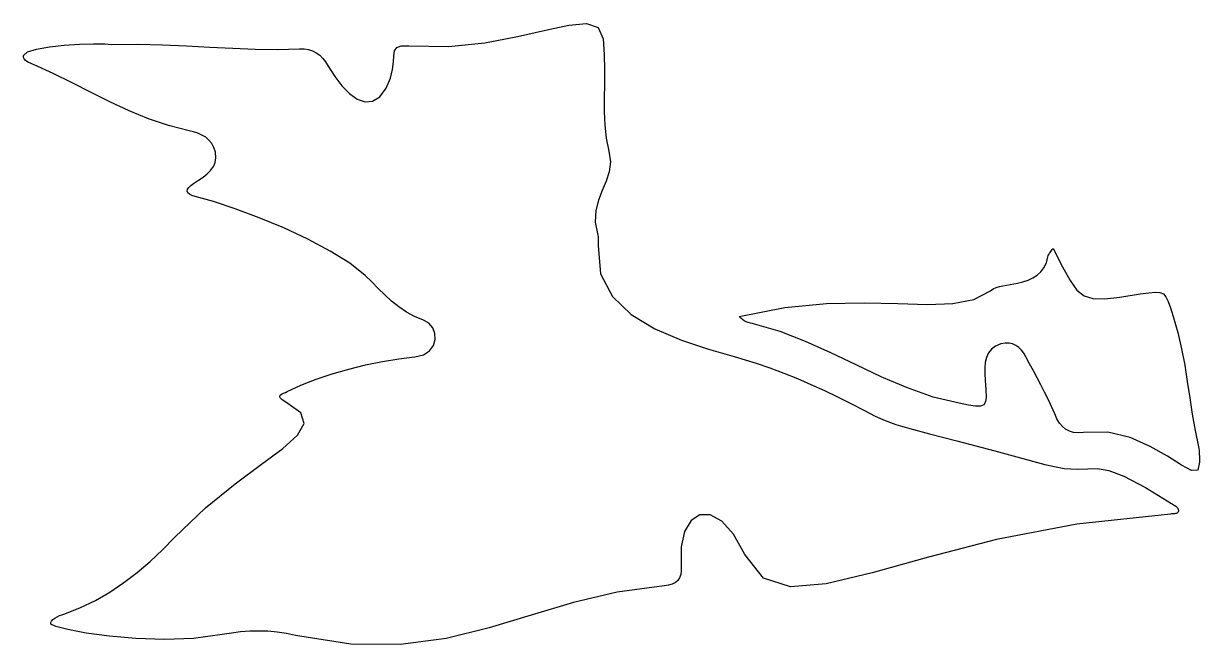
# Model space of a CAD drawing. Header units: millimetres. Extents: x -75.6 to -24.8, y -105.5 to -55.4.
# Drawn here: x -46.29 to -41.28, y -74.84 to -72.19 of the extents above; entities that cross this region are included whole.
import ezdxf

# ---------------------------------------------------------------- set-up
doc = ezdxf.new("R2010")
doc.units = ezdxf.units.MM
doc.header["$MEASUREMENT"] = 0
doc.layers.add('Layer 1', color=7, linetype='Continuous')

msp = doc.modelspace()

# ---------------------------------------------------------------- linework, layer by layer
at = {"layer": 'Layer 1'}
for points, knots in [([(-45.915, -72.2792), (-45.915, -72.2792), (-45.9436, -72.2763), (-45.9436, -72.2763), (-45.9436, -72.2763), (-45.9436, -72.2763), (-45.9915, -72.2758), (-45.9915, -72.2758), (-45.9915, -72.2758), (-45.9915, -72.2758), (-46.0515, -72.2778), (-46.0515, -72.2778), (-46.0515, -72.2778), (-46.0515, -72.2778), (-46.1167, -72.2822), (-46.1167, -72.2822), (-46.1167, -72.2822), (-46.1167, -72.2822), (-46.1802, -72.2893), (-46.1802, -72.2893), (-46.1802, -72.2893), (-46.1802, -72.2893), (-46.2349, -72.2988), (-46.2349, -72.2988), (-46.2349, -72.2988), (-46.2349, -72.2988), (-46.2739, -72.311), (-46.2739, -72.311), (-46.2739, -72.311), (-46.2739, -72.311), (-46.2902, -72.3259), (-46.2902, -72.3259), (-46.2902, -72.3259), (-46.2902, -72.3259), (-46.2901, -72.3339), (-46.2901, -72.3339), (-46.2901, -72.3339), (-46.2901, -72.3339), (-46.2874, -72.3407), (-46.2874, -72.3407), (-46.2874, -72.3407), (-46.2874, -72.3407), (-46.2826, -72.3465), (-46.2826, -72.3465), (-46.2826, -72.3465), (-46.2826, -72.3465), (-46.2762, -72.3514), (-46.2762, -72.3514), (-46.2762, -72.3514), (-46.2762, -72.3514), (-46.2687, -72.3556), (-46.2687, -72.3556), (-46.2687, -72.3556), (-46.2687, -72.3556), (-46.2607, -72.3593), (-46.2607, -72.3593), (-46.2607, -72.3593), (-46.2607, -72.3593), (-46.2526, -72.3627), (-46.2526, -72.3627), (-46.2526, -72.3627), (-46.2526, -72.3627), (-46.245, -72.3658), (-46.245, -72.3658), (-46.245, -72.3658), (-46.245, -72.3658), (-46.1634, -72.4032), (-46.1634, -72.4032), (-46.1634, -72.4032), (-46.1634, -72.4032), (-46.0828, -72.443), (-46.0828, -72.443), (-46.0828, -72.443), (-46.0828, -72.443), (-46.0026, -72.4836), (-46.0026, -72.4836), (-46.0026, -72.4836), (-46.0026, -72.4836), (-45.9221, -72.5236), (-45.9221, -72.5236), (-45.9221, -72.5236), (-45.9221, -72.5236), (-45.8407, -72.5614), (-45.8407, -72.5614), (-45.8407, -72.5614), (-45.8407, -72.5614), (-45.7577, -72.5955), (-45.7577, -72.5955), (-45.7577, -72.5955), (-45.7577, -72.5955), (-45.6724, -72.6245), (-45.6724, -72.6245), (-45.6724, -72.6245), (-45.6724, -72.6245), (-45.5843, -72.6467), (-45.5843, -72.6467), (-45.5843, -72.6467), (-45.5843, -72.6467), (-45.5654, -72.6512), (-45.5654, -72.6512), (-45.5654, -72.6512), (-45.5654, -72.6512), (-45.5471, -72.6572), (-45.5471, -72.6572), (-45.5471, -72.6572), (-45.5471, -72.6572), (-45.5299, -72.6648), (-45.5299, -72.6648), (-45.5299, -72.6648), (-45.5299, -72.6648), (-45.5141, -72.6745), (-45.5141, -72.6745), (-45.5141, -72.6745), (-45.5141, -72.6745), (-45.5001, -72.6864), (-45.5001, -72.6864), (-45.5001, -72.6864), (-45.5001, -72.6864), (-45.4883, -72.7008), (-45.4883, -72.7008), (-45.4883, -72.7008), (-45.4883, -72.7008), (-45.4791, -72.718), (-45.4791, -72.718), (-45.4791, -72.718), (-45.4791, -72.718), (-45.473, -72.7384), (-45.473, -72.7384), (-45.473, -72.7384), (-45.473, -72.7384), (-45.4708, -72.7614), (-45.4708, -72.7614), (-45.4708, -72.7614), (-45.4708, -72.7614), (-45.4738, -72.7816), (-45.4738, -72.7816), (-45.4738, -72.7816), (-45.4738, -72.7816), (-45.4815, -72.7996), (-45.4815, -72.7996), (-45.4815, -72.7996), (-45.4815, -72.7996), (-45.4931, -72.8158), (-45.4931, -72.8158), (-45.4931, -72.8158), (-45.4931, -72.8158), (-45.508, -72.8306), (-45.508, -72.8306), (-45.508, -72.8306), (-45.508, -72.8306), (-45.5255, -72.8444), (-45.5255, -72.8444), (-45.5255, -72.8444), (-45.5255, -72.8444), (-45.545, -72.8578), (-45.545, -72.8578), (-45.545, -72.8578), (-45.545, -72.8578), (-45.5658, -72.8711), (-45.5658, -72.8711), (-45.5658, -72.8711), (-45.5658, -72.8711), (-45.5779, -72.8798), (-45.5779, -72.8798), (-45.5779, -72.8798), (-45.5779, -72.8798), (-45.5864, -72.8882), (-45.5864, -72.8882), (-45.5864, -72.8882), (-45.5864, -72.8882), (-45.5913, -72.8962), (-45.5913, -72.8962), (-45.5913, -72.8962), (-45.5913, -72.8962), (-45.5925, -72.9038), (-45.5925, -72.9038), (-45.5925, -72.9038), (-45.5925, -72.9038), (-45.5899, -72.9107), (-45.5899, -72.9107), (-45.5899, -72.9107), (-45.5899, -72.9107), (-45.5835, -72.917), (-45.5835, -72.917), (-45.5835, -72.917), (-45.5835, -72.917), (-45.5732, -72.9224), (-45.5732, -72.9224), (-45.5732, -72.9224), (-45.5732, -72.9224), (-45.5589, -72.9269), (-45.5589, -72.9269), (-45.5589, -72.9269), (-45.5589, -72.9269), (-45.4806, -72.9489), (-45.4806, -72.9489), (-45.4806, -72.9489), (-45.4806, -72.9489), (-45.3881, -72.9795), (-45.3881, -72.9795), (-45.3881, -72.9795), (-45.3881, -72.9795), (-45.2867, -73.0173), (-45.2867, -73.0173), (-45.2867, -73.0173), (-45.2867, -73.0173), (-45.1819, -73.0608), (-45.1819, -73.0608), (-45.1819, -73.0608), (-45.1819, -73.0608), (-45.079, -73.1086), (-45.079, -73.1086), (-45.079, -73.1086), (-45.079, -73.1086), (-44.9833, -73.1592), (-44.9833, -73.1592), (-44.9833, -73.1592), (-44.9833, -73.1592), (-44.9003, -73.2113), (-44.9003, -73.2113), (-44.9003, -73.2113), (-44.9003, -73.2113), (-44.8351, -73.2633), (-44.8351, -73.2633), (-44.8351, -73.2633), (-44.8351, -73.2633), (-44.8069, -73.2908), (-44.8069, -73.2908), (-44.8069, -73.2908), (-44.8069, -73.2908), (-44.7789, -73.3186), (-44.7789, -73.3186), (-44.7789, -73.3186), (-44.7789, -73.3186), (-44.7508, -73.3461), (-44.7508, -73.3461), (-44.7508, -73.3461), (-44.7508, -73.3461), (-44.7219, -73.3725), (-44.7219, -73.3725), (-44.7219, -73.3725), (-44.7219, -73.3725), (-44.6916, -73.3971), (-44.6916, -73.3971), (-44.6916, -73.3971), (-44.6916, -73.3971), (-44.6593, -73.4194), (-44.6593, -73.4194), (-44.6593, -73.4194), (-44.6593, -73.4194), (-44.6245, -73.4384), (-44.6245, -73.4384), (-44.6245, -73.4384), (-44.6245, -73.4384), (-44.5866, -73.4537), (-44.5866, -73.4537), (-44.5866, -73.4537), (-44.5866, -73.4537), (-44.5631, -73.4668), (-44.5631, -73.4668), (-44.5631, -73.4668), (-44.5631, -73.4668), (-44.5464, -73.4867), (-44.5464, -73.4867), (-44.5464, -73.4867), (-44.5464, -73.4867), (-44.5373, -73.5109), (-44.5373, -73.5109), (-44.5373, -73.5109), (-44.5373, -73.5109), (-44.5361, -73.537), (-44.5361, -73.537), (-44.5361, -73.537), (-44.5361, -73.537), (-44.5435, -73.5625), (-44.5435, -73.5625), (-44.5435, -73.5625), (-44.5435, -73.5625), (-44.5601, -73.5848), (-44.5601, -73.5848), (-44.5601, -73.5848), (-44.5601, -73.5848), (-44.5864, -73.6017), (-44.5864, -73.6017), (-44.5864, -73.6017), (-44.5864, -73.6017), (-44.623, -73.6106), (-44.623, -73.6106), (-44.623, -73.6106), (-44.623, -73.6106), (-44.6906, -73.6186), (-44.6906, -73.6186), (-44.6906, -73.6186), (-44.6906, -73.6186), (-44.761, -73.6301), (-44.761, -73.6301), (-44.761, -73.6301), (-44.761, -73.6301), (-44.8328, -73.6446), (-44.8328, -73.6446), (-44.8328, -73.6446), (-44.8328, -73.6446), (-44.9048, -73.6622), (-44.9048, -73.6622), (-44.9048, -73.6622), (-44.9048, -73.6622), (-44.9756, -73.6825), (-44.9756, -73.6825), (-44.9756, -73.6825), (-44.9756, -73.6825), (-45.0438, -73.7054), (-45.0438, -73.7054), (-45.0438, -73.7054), (-45.0438, -73.7054), (-45.1081, -73.7308), (-45.1081, -73.7308), (-45.1081, -73.7308), (-45.1081, -73.7308), (-45.1673, -73.7584), (-45.1673, -73.7584), (-45.1673, -73.7584), (-45.1673, -73.7584), (-45.1747, -73.7617), (-45.1747, -73.7617), (-45.1747, -73.7617), (-45.1747, -73.7617), (-45.1829, -73.7652), (-45.1829, -73.7652), (-45.1829, -73.7652), (-45.1829, -73.7652), (-45.1905, -73.7691), (-45.1905, -73.7691), (-45.1905, -73.7691), (-45.1905, -73.7691), (-45.1962, -73.7735), (-45.1962, -73.7735), (-45.1962, -73.7735), (-45.1962, -73.7735), (-45.1987, -73.7789), (-45.1987, -73.7789), (-45.1987, -73.7789), (-45.1987, -73.7789), (-45.1965, -73.7854), (-45.1965, -73.7854), (-45.1965, -73.7854), (-45.1965, -73.7854), (-45.1884, -73.7933), (-45.1884, -73.7933), (-45.1884, -73.7933), (-45.1884, -73.7933), (-45.1729, -73.8028), (-45.1729, -73.8028), (-45.1729, -73.8028), (-45.1729, -73.8028), (-45.1091, -73.8493), (-45.1091, -73.8493), (-45.1091, -73.8493), (-45.1091, -73.8493), (-45.0948, -73.895), (-45.0948, -73.895), (-45.0948, -73.895), (-45.0948, -73.895), (-45.1227, -73.944), (-45.1227, -73.944), (-45.1227, -73.944), (-45.1227, -73.944), (-45.1859, -74.0003), (-45.1859, -74.0003), (-45.1859, -74.0003), (-45.1859, -74.0003), (-45.277, -74.068), (-45.277, -74.068), (-45.277, -74.068), (-45.277, -74.068), (-45.3891, -74.1512), (-45.3891, -74.1512), (-45.3891, -74.1512), (-45.3891, -74.1512), (-45.5148, -74.254), (-45.5148, -74.254), (-45.5148, -74.254), (-45.5148, -74.254), (-45.6471, -74.3804), (-45.6471, -74.3804), (-45.6471, -74.3804), (-45.6471, -74.3804), (-45.6982, -74.4322), (-45.6982, -74.4322), (-45.6982, -74.4322), (-45.6982, -74.4322), (-45.7509, -74.4818), (-45.7509, -74.4818), (-45.7509, -74.4818), (-45.7509, -74.4818), (-45.8056, -74.5287), (-45.8056, -74.5287), (-45.8056, -74.5287), (-45.8056, -74.5287), (-45.8625, -74.5724), (-45.8625, -74.5724), (-45.8625, -74.5724), (-45.8625, -74.5724), (-45.9219, -74.6125), (-45.9219, -74.6125), (-45.9219, -74.6125), (-45.9219, -74.6125), (-45.9842, -74.6485), (-45.9842, -74.6485), (-45.9842, -74.6485), (-45.9842, -74.6485), (-46.0496, -74.6799), (-46.0496, -74.6799), (-46.0496, -74.6799), (-46.0496, -74.6799), (-46.1185, -74.7064), (-46.1185, -74.7064), (-46.1185, -74.7064), (-46.1185, -74.7064), (-46.1266, -74.7093), (-46.1266, -74.7093), (-46.1266, -74.7093), (-46.1266, -74.7093), (-46.1363, -74.7132), (-46.1363, -74.7132), (-46.1363, -74.7132), (-46.1363, -74.7132), (-46.1464, -74.718), (-46.1464, -74.718), (-46.1464, -74.718), (-46.1464, -74.718), (-46.1563, -74.7235), (-46.1563, -74.7235), (-46.1563, -74.7235), (-46.1563, -74.7235), (-46.1648, -74.7295), (-46.1648, -74.7295), (-46.1648, -74.7295), (-46.1648, -74.7295), (-46.1712, -74.7361), (-46.1712, -74.7361), (-46.1712, -74.7361), (-46.1712, -74.7361), (-46.1745, -74.7429), (-46.1745, -74.7429), (-46.1745, -74.7429), (-46.1745, -74.7429), (-46.1737, -74.7499), (-46.1737, -74.7499), (-46.1737, -74.7499), (-46.1737, -74.7499), (-46.1532, -74.7593), (-46.1532, -74.7593), (-46.1532, -74.7593), (-46.1532, -74.7593), (-46.101, -74.7726), (-46.101, -74.7726), (-46.101, -74.7726), (-46.101, -74.7726), (-46.0229, -74.7874), (-46.0229, -74.7874), (-46.0229, -74.7874), (-46.0229, -74.7874), (-45.9246, -74.8011), (-45.9246, -74.8011), (-45.9246, -74.8011), (-45.9246, -74.8011), (-45.8118, -74.8111), (-45.8118, -74.8111), (-45.8118, -74.8111), (-45.8118, -74.8111), (-45.6903, -74.8151), (-45.6903, -74.8151), (-45.6903, -74.8151), (-45.6903, -74.8151), (-45.5657, -74.8103), (-45.5657, -74.8103), (-45.5657, -74.8103), (-45.5657, -74.8103), (-45.4437, -74.7943), (-45.4437, -74.7943), (-45.4437, -74.7943), (-45.4437, -74.7943), (-45.4044, -74.7877), (-45.4044, -74.7877), (-45.4044, -74.7877), (-45.4044, -74.7877), (-45.3653, -74.7829), (-45.3653, -74.7829), (-45.3653, -74.7829), (-45.3653, -74.7829), (-45.3264, -74.7799), (-45.3264, -74.7799), (-45.3264, -74.7799), (-45.3264, -74.7799), (-45.2875, -74.779), (-45.2875, -74.779), (-45.2875, -74.779), (-45.2875, -74.779), (-45.2487, -74.7801), (-45.2487, -74.7801), (-45.2487, -74.7801), (-45.2487, -74.7801), (-45.2097, -74.7835), (-45.2097, -74.7835), (-45.2097, -74.7835), (-45.2097, -74.7835), (-45.1704, -74.7892), (-45.1704, -74.7892), (-45.1704, -74.7892), (-45.1704, -74.7892), (-45.1309, -74.7974), (-45.1309, -74.7974), (-45.1309, -74.7974), (-45.1309, -74.7974), (-44.8964, -74.8351), (-44.8964, -74.8351), (-44.8964, -74.8351), (-44.8964, -74.8351), (-44.6848, -74.8362), (-44.6848, -74.8362), (-44.6848, -74.8362), (-44.6848, -74.8362), (-44.4901, -74.81), (-44.4901, -74.81), (-44.4901, -74.81), (-44.4901, -74.81), (-44.3063, -74.7654), (-44.3063, -74.7654), (-44.3063, -74.7654), (-44.3063, -74.7654), (-44.1275, -74.7116), (-44.1275, -74.7116), (-44.1275, -74.7116), (-44.1275, -74.7116), (-43.9476, -74.6576), (-43.9476, -74.6576), (-43.9476, -74.6576), (-43.9476, -74.6576), (-43.7608, -74.6127), (-43.7608, -74.6127), (-43.7608, -74.6127), (-43.7608, -74.6127), (-43.5609, -74.5859), (-43.5609, -74.5859), (-43.5609, -74.5859), (-43.5609, -74.5859), (-43.5423, -74.5836), (-43.5423, -74.5836), (-43.5423, -74.5836), (-43.5423, -74.5836), (-43.5264, -74.5792), (-43.5264, -74.5792), (-43.5264, -74.5792), (-43.5264, -74.5792), (-43.5132, -74.5727), (-43.5132, -74.5727), (-43.5132, -74.5727), (-43.5132, -74.5727), (-43.5027, -74.5639), (-43.5027, -74.5639), (-43.5027, -74.5639), (-43.5027, -74.5639), (-43.4951, -74.5526), (-43.4951, -74.5526), (-43.4951, -74.5526), (-43.4951, -74.5526), (-43.4901, -74.5386), (-43.4901, -74.5386), (-43.4901, -74.5386), (-43.4901, -74.5386), (-43.488, -74.5217), (-43.488, -74.5217), (-43.488, -74.5217), (-43.488, -74.5217), (-43.4888, -74.5019), (-43.4888, -74.5019), (-43.4888, -74.5019), (-43.4888, -74.5019), (-43.4891, -74.4194), (-43.4891, -74.4194), (-43.4891, -74.4194), (-43.4891, -74.4194), (-43.4741, -74.3541), (-43.4741, -74.3541), (-43.4741, -74.3541), (-43.4741, -74.3541), (-43.4464, -74.3082), (-43.4464, -74.3082), (-43.4464, -74.3082), (-43.4464, -74.3082), (-43.4089, -74.284), (-43.4089, -74.284), (-43.4089, -74.284), (-43.4089, -74.284), (-43.3644, -74.284), (-43.3644, -74.284), (-43.3644, -74.284), (-43.3644, -74.284), (-43.3158, -74.3104), (-43.3158, -74.3104), (-43.3158, -74.3104), (-43.3158, -74.3104), (-43.2657, -74.3657), (-43.2657, -74.3657), (-43.2657, -74.3657), (-43.2657, -74.3657), (-43.217, -74.4521), (-43.217, -74.4521), (-43.217, -74.4521), (-43.217, -74.4521), (-43.1377, -74.5531), (-43.1377, -74.5531), (-43.1377, -74.5531), (-43.1377, -74.5531), (-43.0233, -74.5903), (-43.0233, -74.5903), (-43.0233, -74.5903), (-43.0233, -74.5903), (-42.8704, -74.5782), (-42.8704, -74.5782), (-42.8704, -74.5782), (-42.8704, -74.5782), (-42.6755, -74.5311), (-42.6755, -74.5311), (-42.6755, -74.5311), (-42.6755, -74.5311), (-42.4349, -74.4634), (-42.4349, -74.4634), (-42.4349, -74.4634), (-42.4349, -74.4634), (-42.1452, -74.3894), (-42.1452, -74.3894), (-42.1452, -74.3894), (-42.1452, -74.3894), (-41.8027, -74.3236), (-41.8027, -74.3236), (-41.8027, -74.3236), (-41.8027, -74.3236), (-41.404, -74.2802), (-41.404, -74.2802), (-41.404, -74.2802), (-41.404, -74.2802), (-41.3999, -74.28), (-41.3999, -74.28), (-41.3999, -74.28), (-41.3999, -74.28), (-41.3955, -74.2799), (-41.3955, -74.2799), (-41.3955, -74.2799), (-41.3955, -74.2799), (-41.3911, -74.2796), (-41.3911, -74.2796), (-41.3911, -74.2796), (-41.3911, -74.2796), (-41.3868, -74.2792), (-41.3868, -74.2792), (-41.3868, -74.2792), (-41.3868, -74.2792), (-41.3827, -74.2786), (-41.3827, -74.2786), (-41.3827, -74.2786), (-41.3827, -74.2786), (-41.379, -74.2775), (-41.379, -74.2775), (-41.379, -74.2775), (-41.379, -74.2775), (-41.3758, -74.2761), (-41.3758, -74.2761), (-41.3758, -74.2761), (-41.3758, -74.2761), (-41.3733, -74.274), (-41.3733, -74.274), (-41.3733, -74.274), (-41.3733, -74.274), (-41.3711, -74.2708), (-41.3711, -74.2708), (-41.3711, -74.2708), (-41.3711, -74.2708), (-41.3701, -74.2671), (-41.3701, -74.2671), (-41.3701, -74.2671), (-41.3701, -74.2671), (-41.3701, -74.2633), (-41.3701, -74.2633), (-41.3701, -74.2633), (-41.3701, -74.2633), (-41.3711, -74.2594), (-41.3711, -74.2594), (-41.3711, -74.2594), (-41.3711, -74.2594), (-41.3728, -74.2556), (-41.3728, -74.2556), (-41.3728, -74.2556), (-41.3728, -74.2556), (-41.3753, -74.252), (-41.3753, -74.252), (-41.3753, -74.252), (-41.3753, -74.252), (-41.3782, -74.2489), (-41.3782, -74.2489), (-41.3782, -74.2489), (-41.3782, -74.2489), (-41.3815, -74.2463), (-41.3815, -74.2463), (-41.3815, -74.2463), (-41.3815, -74.2463), (-41.5108, -74.1669), (-41.5108, -74.1669), (-41.5108, -74.1669), (-41.5108, -74.1669), (-41.6026, -74.1188), (-41.6026, -74.1188), (-41.6026, -74.1188), (-41.6026, -74.1188), (-41.6672, -74.0944), (-41.6672, -74.0944), (-41.6672, -74.0944), (-41.6672, -74.0944), (-41.7148, -74.0863), (-41.7148, -74.0863), (-41.7148, -74.0863), (-41.7148, -74.0863), (-41.7555, -74.0871), (-41.7555, -74.0871), (-41.7555, -74.0871), (-41.7555, -74.0871), (-41.7997, -74.0894), (-41.7997, -74.0894), (-41.7997, -74.0894), (-41.7997, -74.0894), (-41.8573, -74.0857), (-41.8573, -74.0857), (-41.8573, -74.0857), (-41.8573, -74.0857), (-41.9387, -74.0685), (-41.9387, -74.0685), (-41.9387, -74.0685), (-41.9387, -74.0685), (-42.1529, -74.011), (-42.1529, -74.011), (-42.1529, -74.011), (-42.1529, -74.011), (-42.3135, -73.9688), (-42.3135, -73.9688), (-42.3135, -73.9688), (-42.3135, -73.9688), (-42.4305, -73.9384), (-42.4305, -73.9384), (-42.4305, -73.9384), (-42.4305, -73.9384), (-42.5138, -73.9162), (-42.5138, -73.9162), (-42.5138, -73.9162), (-42.5138, -73.9162), (-42.5735, -73.8986), (-42.5735, -73.8986), (-42.5735, -73.8986), (-42.5735, -73.8986), (-42.6194, -73.8821), (-42.6194, -73.8821), (-42.6194, -73.8821), (-42.6194, -73.8821), (-42.6616, -73.8629), (-42.6616, -73.8629), (-42.6616, -73.8629), (-42.6616, -73.8629), (-42.7101, -73.8377), (-42.7101, -73.8377), (-42.7101, -73.8377), (-42.7101, -73.8377), (-42.7657, -73.8085), (-42.7657, -73.8085), (-42.7657, -73.8085), (-42.7657, -73.8085), (-42.8218, -73.7803), (-42.8218, -73.7803), (-42.8218, -73.7803), (-42.8218, -73.7803), (-42.8784, -73.7534), (-42.8784, -73.7534), (-42.8784, -73.7534), (-42.8784, -73.7534), (-42.9355, -73.7276), (-42.9355, -73.7276), (-42.9355, -73.7276), (-42.9355, -73.7276), (-42.9932, -73.703), (-42.9932, -73.703), (-42.9932, -73.703), (-42.9932, -73.703), (-43.0514, -73.6797), (-43.0514, -73.6797), (-43.0514, -73.6797), (-43.0514, -73.6797), (-43.1101, -73.6576), (-43.1101, -73.6576), (-43.1101, -73.6576), (-43.1101, -73.6576), (-43.1693, -73.6369), (-43.1693, -73.6369), (-43.1693, -73.6369), (-43.1693, -73.6369), (-43.263, -73.6084), (-43.263, -73.6084), (-43.263, -73.6084), (-43.263, -73.6084), (-43.3721, -73.5769), (-43.3721, -73.5769), (-43.3721, -73.5769), (-43.3721, -73.5769), (-43.4877, -73.5389), (-43.4877, -73.5389), (-43.4877, -73.5389), (-43.4877, -73.5389), (-43.6005, -73.4911), (-43.6005, -73.4911), (-43.6005, -73.4911), (-43.6005, -73.4911), (-43.7016, -73.4303), (-43.7016, -73.4303), (-43.7016, -73.4303), (-43.7016, -73.4303), (-43.7817, -73.3529), (-43.7817, -73.3529), (-43.7817, -73.3529), (-43.7817, -73.3529), (-43.8318, -73.2558), (-43.8318, -73.2558), (-43.8318, -73.2558), (-43.8318, -73.2558), (-43.8428, -73.1356), (-43.8428, -73.1356), (-43.8428, -73.1356), (-43.8428, -73.1356), (-43.8424, -73.1302), (-43.8424, -73.1302), (-43.8424, -73.1302), (-43.8424, -73.1302), (-43.8419, -73.1247), (-43.8419, -73.1247), (-43.8419, -73.1247), (-43.8419, -73.1247), (-43.8416, -73.1191), (-43.8416, -73.1191), (-43.8416, -73.1191), (-43.8416, -73.1191), (-43.8414, -73.1136), (-43.8414, -73.1136), (-43.8414, -73.1136), (-43.8414, -73.1136), (-43.8415, -73.1081), (-43.8415, -73.1081), (-43.8415, -73.1081), (-43.8415, -73.1081), (-43.8419, -73.1027), (-43.8419, -73.1027), (-43.8419, -73.1027), (-43.8419, -73.1027), (-43.8427, -73.0974), (-43.8427, -73.0974), (-43.8427, -73.0974), (-43.8427, -73.0974), (-43.844, -73.0923), (-43.844, -73.0923), (-43.844, -73.0923), (-43.844, -73.0923), (-43.8547, -73.0363), (-43.8547, -73.0363), (-43.8547, -73.0363), (-43.8547, -73.0363), (-43.8524, -72.987), (-43.8524, -72.987), (-43.8524, -72.987), (-43.8524, -72.987), (-43.8412, -72.9425), (-43.8412, -72.9425), (-43.8412, -72.9425), (-43.8412, -72.9425), (-43.8253, -72.9012), (-43.8253, -72.9012), (-43.8253, -72.9012), (-43.8253, -72.9012), (-43.8087, -72.8613), (-43.8087, -72.8613), (-43.8087, -72.8613), (-43.8087, -72.8613), (-43.7955, -72.8211), (-43.7955, -72.8211), (-43.7955, -72.8211), (-43.7955, -72.8211), (-43.7899, -72.7789), (-43.7899, -72.7789), (-43.7899, -72.7789), (-43.7899, -72.7789), (-43.796, -72.733), (-43.796, -72.733), (-43.796, -72.733), (-43.796, -72.733), (-43.8075, -72.6788), (-43.8075, -72.6788), (-43.8075, -72.6788), (-43.8075, -72.6788), (-43.8138, -72.6234), (-43.8138, -72.6234), (-43.8138, -72.6234), (-43.8138, -72.6234), (-43.8161, -72.5665), (-43.8161, -72.5665), (-43.8161, -72.5665), (-43.8161, -72.5665), (-43.8161, -72.5081), (-43.8161, -72.5081), (-43.8161, -72.5081), (-43.8161, -72.5081), (-43.8151, -72.448), (-43.8151, -72.448), (-43.8151, -72.448), (-43.8151, -72.448), (-43.8146, -72.3858), (-43.8146, -72.3858), (-43.8146, -72.3858), (-43.8146, -72.3858), (-43.8161, -72.3214), (-43.8161, -72.3214), (-43.8161, -72.3214), (-43.8161, -72.3214), (-43.821, -72.2546), (-43.821, -72.2546), (-43.821, -72.2546), (-43.821, -72.2546), (-43.8427, -72.2063), (-43.8427, -72.2063), (-43.8427, -72.2063), (-43.8427, -72.2063), (-43.8924, -72.1896), (-43.8924, -72.1896), (-43.8924, -72.1896), (-43.8924, -72.1896), (-43.9677, -72.196), (-43.9677, -72.196), (-43.9677, -72.196), (-43.9677, -72.196), (-44.0665, -72.2173), (-44.0665, -72.2173), (-44.0665, -72.2173), (-44.0665, -72.2173), (-44.1863, -72.2452), (-44.1863, -72.2452), (-44.1863, -72.2452), (-44.1863, -72.2452), (-44.3248, -72.2713), (-44.3248, -72.2713), (-44.3248, -72.2713), (-44.3248, -72.2713), (-44.4798, -72.2872), (-44.4798, -72.2872), (-44.4798, -72.2872), (-44.4798, -72.2872), (-44.649, -72.2847), (-44.649, -72.2847), (-44.649, -72.2847), (-44.649, -72.2847), (-44.6814, -72.285), (-44.6814, -72.285), (-44.6814, -72.285), (-44.6814, -72.285), (-44.7003, -72.2924), (-44.7003, -72.2924), (-44.7003, -72.2924), (-44.7003, -72.2924), (-44.7095, -72.3065), (-44.7095, -72.3065), (-44.7095, -72.3065), (-44.7095, -72.3065), (-44.7129, -72.327), (-44.7129, -72.327), (-44.7129, -72.327), (-44.7129, -72.327), (-44.7143, -72.3535), (-44.7143, -72.3535), (-44.7143, -72.3535), (-44.7143, -72.3535), (-44.7176, -72.3856), (-44.7176, -72.3856), (-44.7176, -72.3856), (-44.7176, -72.3856), (-44.7265, -72.4231), (-44.7265, -72.4231), (-44.7265, -72.4231), (-44.7265, -72.4231), (-44.7449, -72.4654), (-44.7449, -72.4654), (-44.7449, -72.4654), (-44.7449, -72.4654), (-44.7725, -72.5025), (-44.7725, -72.5025), (-44.7725, -72.5025), (-44.7725, -72.5025), (-44.8029, -72.5209), (-44.8029, -72.5209), (-44.8029, -72.5209), (-44.8029, -72.5209), (-44.8353, -72.5231), (-44.8353, -72.5231), (-44.8353, -72.5231), (-44.8353, -72.5231), (-44.8685, -72.5114), (-44.8685, -72.5114), (-44.8685, -72.5114), (-44.8685, -72.5114), (-44.9018, -72.488), (-44.9018, -72.488), (-44.9018, -72.488), (-44.9018, -72.488), (-44.9341, -72.4554), (-44.9341, -72.4554), (-44.9341, -72.4554), (-44.9341, -72.4554), (-44.9645, -72.4158), (-44.9645, -72.4158), (-44.9645, -72.4158), (-44.9645, -72.4158), (-44.992, -72.3715), (-44.992, -72.3715), (-44.992, -72.3715), (-44.992, -72.3715), (-45.0032, -72.3536), (-45.0032, -72.3536), (-45.0032, -72.3536), (-45.0032, -72.3536), (-45.0153, -72.3381), (-45.0153, -72.3381), (-45.0153, -72.3381), (-45.0153, -72.3381), (-45.0284, -72.325), (-45.0284, -72.325), (-45.0284, -72.325), (-45.0284, -72.325), (-45.0428, -72.3144), (-45.0428, -72.3144), (-45.0428, -72.3144), (-45.0428, -72.3144), (-45.0585, -72.3062), (-45.0585, -72.3062), (-45.0585, -72.3062), (-45.0585, -72.3062), (-45.0755, -72.3007), (-45.0755, -72.3007), (-45.0755, -72.3007), (-45.0755, -72.3007), (-45.0941, -72.2978), (-45.0941, -72.2978), (-45.0941, -72.2978), (-45.0941, -72.2978), (-45.1143, -72.2975), (-45.1143, -72.2975), (-45.1143, -72.2975), (-45.1143, -72.2975), (-45.2085, -72.3001), (-45.2085, -72.3001), (-45.2085, -72.3001), (-45.2085, -72.3001), (-45.3032, -72.299), (-45.3032, -72.299), (-45.3032, -72.299), (-45.3032, -72.299), (-45.399, -72.2953), (-45.399, -72.2953), (-45.399, -72.2953), (-45.399, -72.2953), (-45.4965, -72.2902), (-45.4965, -72.2902), (-45.4965, -72.2902), (-45.4965, -72.2902), (-45.5962, -72.2848), (-45.5962, -72.2848), (-45.5962, -72.2848), (-45.5962, -72.2848), (-45.6988, -72.2804), (-45.6988, -72.2804), (-45.6988, -72.2804), (-45.6988, -72.2804), (-45.8049, -72.2781), (-45.8049, -72.2781), (-45.8049, -72.2781), (-45.8049, -72.2781), (-45.915, -72.2792), (-45.915, -72.2792), (-45.915, -72.2792), (-45.915, -72.2792), (-45.915, -72.2792), (-45.915, -72.2792)], [0, 0, 0, 0, 0.00365, 0.00365, 0.00365, 0.00365, 0.007299, 0.007299, 0.007299, 0.007299, 0.010949, 0.010949, 0.010949, 0.010949, 0.014599, 0.014599, 0.014599, 0.014599, 0.018248, 0.018248, 0.018248, 0.018248, 0.021898, 0.021898, 0.021898, 0.021898, 0.025547, 0.025547, 0.025547, 0.025547, 0.029197, 0.029197, 0.029197, 0.029197, 0.032847, 0.032847, 0.032847, 0.032847, 0.036496, 0.036496, 0.036496, 0.036496, 0.040146, 0.040146, 0.040146, 0.040146, 0.043796, 0.043796, 0.043796, 0.043796, 0.047445, 0.047445, 0.047445, 0.047445, 0.051095, 0.051095, 0.051095, 0.051095, 0.054745, 0.054745, 0.054745, 0.054745, 0.058394, 0.058394, 0.058394, 0.058394, 0.062044, 0.062044, 0.062044, 0.062044, 0.065693, 0.065693, 0.065693, 0.065693, 0.069343, 0.069343, 0.069343, 0.069343, 0.072993, 0.072993, 0.072993, 0.072993, 0.076642, 0.076642, 0.076642, 0.076642, 0.080292, 0.080292, 0.080292, 0.080292, 0.083942, 0.083942, 0.083942, 0.083942, 0.087591, 0.087591, 0.087591, 0.087591, 0.091241, 0.091241, 0.091241, 0.091241, 0.094891, 0.094891, 0.094891, 0.094891, 0.09854, 0.09854, 0.09854, 0.09854, 0.10219, 0.10219, 0.10219, 0.10219, 0.105839, 0.105839, 0.105839, 0.105839, 0.109489, 0.109489, 0.109489, 0.109489, 0.113139, 0.113139, 0.113139, 0.113139, 0.116788, 0.116788, 0.116788, 0.116788, 0.120438, 0.120438, 0.120438, 0.120438, 0.124088, 0.124088, 0.124088, 0.124088, 0.127737, 0.127737, 0.127737, 0.127737, 0.131387, 0.131387, 0.131387, 0.131387, 0.135036, 0.135036, 0.135036, 0.135036, 0.138686, 0.138686, 0.138686, 0.138686, 0.142336, 0.142336, 0.142336, 0.142336, 0.145985, 0.145985, 0.145985, 0.145985, 0.149635, 0.149635, 0.149635, 0.149635, 0.153285, 0.153285, 0.153285, 0.153285, 0.156934, 0.156934, 0.156934, 0.156934, 0.160584, 0.160584, 0.160584, 0.160584, 0.164234, 0.164234, 0.164234, 0.164234, 0.167883, 0.167883, 0.167883, 0.167883, 0.171533, 0.171533, 0.171533, 0.171533, 0.175182, 0.175182, 0.175182, 0.175182, 0.178832, 0.178832, 0.178832, 0.178832, 0.182482, 0.182482, 0.182482, 0.182482, 0.186131, 0.186131, 0.186131, 0.186131, 0.189781, 0.189781, 0.189781, 0.189781, 0.193431, 0.193431, 0.193431, 0.193431, 0.19708, 0.19708, 0.19708, 0.19708, 0.20073, 0.20073, 0.20073, 0.20073, 0.20438, 0.20438, 0.20438, 0.20438, 0.208029, 0.208029, 0.208029, 0.208029, 0.211679, 0.211679, 0.211679, 0.211679, 0.215328, 0.215328, 0.215328, 0.215328, 0.218978, 0.218978, 0.218978, 0.218978, 0.222628, 0.222628, 0.222628, 0.222628, 0.226277, 0.226277, 0.226277, 0.226277, 0.229927, 0.229927, 0.229927, 0.229927, 0.233577, 0.233577, 0.233577, 0.233577, 0.237226, 0.237226, 0.237226, 0.237226, 0.240876, 0.240876, 0.240876, 0.240876, 0.244526, 0.244526, 0.244526, 0.244526, 0.248175, 0.248175, 0.248175, 0.248175, 0.251825, 0.251825, 0.251825, 0.251825, 0.255474, 0.255474, 0.255474, 0.255474, 0.259124, 0.259124, 0.259124, 0.259124, 0.262774, 0.262774, 0.262774, 0.262774, 0.266423, 0.266423, 0.266423, 0.266423, 0.270073, 0.270073, 0.270073, 0.270073, 0.273723, 0.273723, 0.273723, 0.273723, 0.277372, 0.277372, 0.277372, 0.277372, 0.281022, 0.281022, 0.281022, 0.281022, 0.284672, 0.284672, 0.284672, 0.284672, 0.288321, 0.288321, 0.288321, 0.288321, 0.291971, 0.291971, 0.291971, 0.291971, 0.29562, 0.29562, 0.29562, 0.29562, 0.29927, 0.29927, 0.29927, 0.29927, 0.30292, 0.30292, 0.30292, 0.30292, 0.306569, 0.306569, 0.306569, 0.306569, 0.310219, 0.310219, 0.310219, 0.310219, 0.313869, 0.313869, 0.313869, 0.313869, 0.317518, 0.317518, 0.317518, 0.317518, 0.321168, 0.321168, 0.321168, 0.321168, 0.324818, 0.324818, 0.324818, 0.324818, 0.328467, 0.328467, 0.328467, 0.328467, 0.332117, 0.332117, 0.332117, 0.332117, 0.335766, 0.335766, 0.335766, 0.335766, 0.339416, 0.339416, 0.339416, 0.339416, 0.343066, 0.343066, 0.343066, 0.343066, 0.346715, 0.346715, 0.346715, 0.346715, 0.350365, 0.350365, 0.350365, 0.350365, 0.354015, 0.354015, 0.354015, 0.354015, 0.357664, 0.357664, 0.357664, 0.357664, 0.361314, 0.361314, 0.361314, 0.361314, 0.364964, 0.364964, 0.364964, 0.364964, 0.368613, 0.368613, 0.368613, 0.368613, 0.372263, 0.372263, 0.372263, 0.372263, 0.375912, 0.375912, 0.375912, 0.375912, 0.379562, 0.379562, 0.379562, 0.379562, 0.383212, 0.383212, 0.383212, 0.383212, 0.386861, 0.386861, 0.386861, 0.386861, 0.390511, 0.390511, 0.390511, 0.390511, 0.394161, 0.394161, 0.394161, 0.394161, 0.39781, 0.39781, 0.39781, 0.39781, 0.40146, 0.40146, 0.40146, 0.40146, 0.405109, 0.405109, 0.405109, 0.405109, 0.408759, 0.408759, 0.408759, 0.408759, 0.412409, 0.412409, 0.412409, 0.412409, 0.416058, 0.416058, 0.416058, 0.416058, 0.419708, 0.419708, 0.419708, 0.419708, 0.423358, 0.423358, 0.423358, 0.423358, 0.427007, 0.427007, 0.427007, 0.427007, 0.430657, 0.430657, 0.430657, 0.430657, 0.434307, 0.434307, 0.434307, 0.434307, 0.437956, 0.437956, 0.437956, 0.437956, 0.441606, 0.441606, 0.441606, 0.441606, 0.445255, 0.445255, 0.445255, 0.445255, 0.448905, 0.448905, 0.448905, 0.448905, 0.452555, 0.452555, 0.452555, 0.452555, 0.456204, 0.456204, 0.456204, 0.456204, 0.459854, 0.459854, 0.459854, 0.459854, 0.463504, 0.463504, 0.463504, 0.463504, 0.467153, 0.467153, 0.467153, 0.467153, 0.470803, 0.470803, 0.470803, 0.470803, 0.474453, 0.474453, 0.474453, 0.474453, 0.478102, 0.478102, 0.478102, 0.478102, 0.481752, 0.481752, 0.481752, 0.481752, 0.485401, 0.485401, 0.485401, 0.485401, 0.489051, 0.489051, 0.489051, 0.489051, 0.492701, 0.492701, 0.492701, 0.492701, 0.49635, 0.49635, 0.49635, 0.49635, 0.5, 0.5, 0.5, 0.5, 0.50365, 0.50365, 0.50365, 0.50365, 0.507299, 0.507299, 0.507299, 0.507299, 0.510949, 0.510949, 0.510949, 0.510949, 0.514599, 0.514599, 0.514599, 0.514599, 0.518248, 0.518248, 0.518248, 0.518248, 0.521898, 0.521898, 0.521898, 0.521898, 0.525547, 0.525547, 0.525547, 0.525547, 0.529197, 0.529197, 0.529197, 0.529197, 0.532847, 0.532847, 0.532847, 0.532847, 0.536496, 0.536496, 0.536496, 0.536496, 0.540146, 0.540146, 0.540146, 0.540146, 0.543796, 0.543796, 0.543796, 0.543796, 0.547445, 0.547445, 0.547445, 0.547445, 0.551095, 0.551095, 0.551095, 0.551095, 0.554745, 0.554745, 0.554745, 0.554745, 0.558394, 0.558394, 0.558394, 0.558394, 0.562044, 0.562044, 0.562044, 0.562044, 0.565693, 0.565693, 0.565693, 0.565693, 0.569343, 0.569343, 0.569343, 0.569343, 0.572993, 0.572993, 0.572993, 0.572993, 0.576642, 0.576642, 0.576642, 0.576642, 0.580292, 0.580292, 0.580292, 0.580292, 0.583942, 0.583942, 0.583942, 0.583942, 0.587591, 0.587591, 0.587591, 0.587591, 0.591241, 0.591241, 0.591241, 0.591241, 0.594891, 0.594891, 0.594891, 0.594891, 0.59854, 0.59854, 0.59854, 0.59854, 0.60219, 0.60219, 0.60219, 0.60219, 0.605839, 0.605839, 0.605839, 0.605839, 0.609489, 0.609489, 0.609489, 0.609489, 0.613139, 0.613139, 0.613139, 0.613139, 0.616788, 0.616788, 0.616788, 0.616788, 0.620438, 0.620438, 0.620438, 0.620438, 0.624088, 0.624088, 0.624088, 0.624088, 0.627737, 0.627737, 0.627737, 0.627737, 0.631387, 0.631387, 0.631387, 0.631387, 0.635036, 0.635036, 0.635036, 0.635036, 0.638686, 0.638686, 0.638686, 0.638686, 0.642336, 0.642336, 0.642336, 0.642336, 0.645985, 0.645985, 0.645985, 0.645985, 0.649635, 0.649635, 0.649635, 0.649635, 0.653285, 0.653285, 0.653285, 0.653285, 0.656934, 0.656934, 0.656934, 0.656934, 0.660584, 0.660584, 0.660584, 0.660584, 0.664234, 0.664234, 0.664234, 0.664234, 0.667883, 0.667883, 0.667883, 0.667883, 0.671533, 0.671533, 0.671533, 0.671533, 0.675182, 0.675182, 0.675182, 0.675182, 0.678832, 0.678832, 0.678832, 0.678832, 0.682482, 0.682482, 0.682482, 0.682482, 0.686131, 0.686131, 0.686131, 0.686131, 0.689781, 0.689781, 0.689781, 0.689781, 0.693431, 0.693431, 0.693431, 0.693431, 0.69708, 0.69708, 0.69708, 0.69708, 0.70073, 0.70073, 0.70073, 0.70073, 0.70438, 0.70438, 0.70438, 0.70438, 0.708029, 0.708029, 0.708029, 0.708029, 0.711679, 0.711679, 0.711679, 0.711679, 0.715328, 0.715328, 0.715328, 0.715328, 0.718978, 0.718978, 0.718978, 0.718978, 0.722628, 0.722628, 0.722628, 0.722628, 0.726277, 0.726277, 0.726277, 0.726277, 0.729927, 0.729927, 0.729927, 0.729927, 0.733577, 0.733577, 0.733577, 0.733577, 0.737226, 0.737226, 0.737226, 0.737226, 0.740876, 0.740876, 0.740876, 0.740876, 0.744526, 0.744526, 0.744526, 0.744526, 0.748175, 0.748175, 0.748175, 0.748175, 0.751825, 0.751825, 0.751825, 0.751825, 0.755474, 0.755474, 0.755474, 0.755474, 0.759124, 0.759124, 0.759124, 0.759124, 0.762774, 0.762774, 0.762774, 0.762774, 0.766423, 0.766423, 0.766423, 0.766423, 0.770073, 0.770073, 0.770073, 0.770073, 0.773723, 0.773723, 0.773723, 0.773723, 0.777372, 0.777372, 0.777372, 0.777372, 0.781022, 0.781022, 0.781022, 0.781022, 0.784672, 0.784672, 0.784672, 0.784672, 0.788321, 0.788321, 0.788321, 0.788321, 0.791971, 0.791971, 0.791971, 0.791971, 0.79562, 0.79562, 0.79562, 0.79562, 0.79927, 0.79927, 0.79927, 0.79927, 0.80292, 0.80292, 0.80292, 0.80292, 0.806569, 0.806569, 0.806569, 0.806569, 0.810219, 0.810219, 0.810219, 0.810219, 0.813869, 0.813869, 0.813869, 0.813869, 0.817518, 0.817518, 0.817518, 0.817518, 0.821168, 0.821168, 0.821168, 0.821168, 0.824818, 0.824818, 0.824818, 0.824818, 0.828467, 0.828467, 0.828467, 0.828467, 0.832117, 0.832117, 0.832117, 0.832117, 0.835766, 0.835766, 0.835766, 0.835766, 0.839416, 0.839416, 0.839416, 0.839416, 0.843066, 0.843066, 0.843066, 0.843066, 0.846715, 0.846715, 0.846715, 0.846715, 0.850365, 0.850365, 0.850365, 0.850365, 0.854015, 0.854015, 0.854015, 0.854015, 0.857664, 0.857664, 0.857664, 0.857664, 0.861314, 0.861314, 0.861314, 0.861314, 0.864964, 0.864964, 0.864964, 0.864964, 0.868613, 0.868613, 0.868613, 0.868613, 0.872263, 0.872263, 0.872263, 0.872263, 0.875912, 0.875912, 0.875912, 0.875912, 0.879562, 0.879562, 0.879562, 0.879562, 0.883212, 0.883212, 0.883212, 0.883212, 0.886861, 0.886861, 0.886861, 0.886861, 0.890511, 0.890511, 0.890511, 0.890511, 0.894161, 0.894161, 0.894161, 0.894161, 0.89781, 0.89781, 0.89781, 0.89781, 0.90146, 0.90146, 0.90146, 0.90146, 0.905109, 0.905109, 0.905109, 0.905109, 0.908759, 0.908759, 0.908759, 0.908759, 0.912409, 0.912409, 0.912409, 0.912409, 0.916058, 0.916058, 0.916058, 0.916058, 0.919708, 0.919708, 0.919708, 0.919708, 0.923358, 0.923358, 0.923358, 0.923358, 0.927007, 0.927007, 0.927007, 0.927007, 0.930657, 0.930657, 0.930657, 0.930657, 0.934307, 0.934307, 0.934307, 0.934307, 0.937956, 0.937956, 0.937956, 0.937956, 0.941606, 0.941606, 0.941606, 0.941606, 0.945255, 0.945255, 0.945255, 0.945255, 0.948905, 0.948905, 0.948905, 0.948905, 0.952555, 0.952555, 0.952555, 0.952555, 0.956204, 0.956204, 0.956204, 0.956204, 0.959854, 0.959854, 0.959854, 0.959854, 0.963504, 0.963504, 0.963504, 0.963504, 0.967153, 0.967153, 0.967153, 0.967153, 0.970803, 0.970803, 0.970803, 0.970803, 0.974453, 0.974453, 0.974453, 0.974453, 0.978102, 0.978102, 0.978102, 0.978102, 0.981752, 0.981752, 0.981752, 0.981752, 0.985401, 0.985401, 0.985401, 0.985401, 0.989051, 0.989051, 0.989051, 0.989051, 0.992701, 0.992701, 0.992701, 0.992701, 1, 1, 1, 1]), ([(-43.2415, -73.4383), (-43.2415, -73.4383), (-43.2349, -73.4457), (-43.2349, -73.4457), (-43.2349, -73.4457), (-43.2349, -73.4457), (-43.2276, -73.4517), (-43.2276, -73.4517), (-43.2276, -73.4517), (-43.2276, -73.4517), (-43.2196, -73.4565), (-43.2196, -73.4565), (-43.2196, -73.4565), (-43.2196, -73.4565), (-43.2112, -73.4604), (-43.2112, -73.4604), (-43.2112, -73.4604), (-43.2112, -73.4604), (-43.2025, -73.4635), (-43.2025, -73.4635), (-43.2025, -73.4635), (-43.2025, -73.4635), (-43.1936, -73.4661), (-43.1936, -73.4661), (-43.1936, -73.4661), (-43.1936, -73.4661), (-43.1845, -73.4683), (-43.1845, -73.4683), (-43.1845, -73.4683), (-43.1845, -73.4683), (-43.1756, -73.4704), (-43.1756, -73.4704), (-43.1756, -73.4704), (-43.1756, -73.4704), (-43.0674, -73.5021), (-43.0674, -73.5021), (-43.0674, -73.5021), (-43.0674, -73.5021), (-42.9593, -73.5443), (-42.9593, -73.5443), (-42.9593, -73.5443), (-42.9593, -73.5443), (-42.851, -73.5932), (-42.851, -73.5932), (-42.851, -73.5932), (-42.851, -73.5932), (-42.7425, -73.645), (-42.7425, -73.645), (-42.7425, -73.645), (-42.7425, -73.645), (-42.6337, -73.6962), (-42.6337, -73.6962), (-42.6337, -73.6962), (-42.6337, -73.6962), (-42.5245, -73.7429), (-42.5245, -73.7429), (-42.5245, -73.7429), (-42.5245, -73.7429), (-42.4148, -73.7815), (-42.4148, -73.7815), (-42.4148, -73.7815), (-42.4148, -73.7815), (-42.3045, -73.8083), (-42.3045, -73.8083), (-42.3045, -73.8083), (-42.3045, -73.8083), (-42.2642, -73.8155), (-42.2642, -73.8155), (-42.2642, -73.8155), (-42.2642, -73.8155), (-42.2342, -73.8199), (-42.2342, -73.8199), (-42.2342, -73.8199), (-42.2342, -73.8199), (-42.2131, -73.8202), (-42.2131, -73.8202), (-42.2131, -73.8202), (-42.2131, -73.8202), (-42.1995, -73.8149), (-42.1995, -73.8149), (-42.1995, -73.8149), (-42.1995, -73.8149), (-42.1922, -73.8026), (-42.1922, -73.8026), (-42.1922, -73.8026), (-42.1922, -73.8026), (-42.1897, -73.7818), (-42.1897, -73.7818), (-42.1897, -73.7818), (-42.1897, -73.7818), (-42.1906, -73.7511), (-42.1906, -73.7511), (-42.1906, -73.7511), (-42.1906, -73.7511), (-42.1938, -73.7091), (-42.1938, -73.7091), (-42.1938, -73.7091), (-42.1938, -73.7091), (-42.1954, -73.6828), (-42.1954, -73.6828), (-42.1954, -73.6828), (-42.1954, -73.6828), (-42.1954, -73.6576), (-42.1954, -73.6576), (-42.1954, -73.6576), (-42.1954, -73.6576), (-42.1933, -73.634), (-42.1933, -73.634), (-42.1933, -73.634), (-42.1933, -73.634), (-42.1883, -73.6124), (-42.1883, -73.6124), (-42.1883, -73.6124), (-42.1883, -73.6124), (-42.1797, -73.5933), (-42.1797, -73.5933), (-42.1797, -73.5933), (-42.1797, -73.5933), (-42.167, -73.5771), (-42.167, -73.5771), (-42.167, -73.5771), (-42.167, -73.5771), (-42.1494, -73.5643), (-42.1494, -73.5643), (-42.1494, -73.5643), (-42.1494, -73.5643), (-42.1263, -73.5554), (-42.1263, -73.5554), (-42.1263, -73.5554), (-42.1263, -73.5554), (-42.1083, -73.5522), (-42.1083, -73.5522), (-42.1083, -73.5522), (-42.1083, -73.5522), (-42.0917, -73.5522), (-42.0917, -73.5522), (-42.0917, -73.5522), (-42.0917, -73.5522), (-42.0766, -73.5554), (-42.0766, -73.5554), (-42.0766, -73.5554), (-42.0766, -73.5554), (-42.0629, -73.5614), (-42.0629, -73.5614), (-42.0629, -73.5614), (-42.0629, -73.5614), (-42.0504, -73.57), (-42.0504, -73.57), (-42.0504, -73.57), (-42.0504, -73.57), (-42.0392, -73.5811), (-42.0392, -73.5811), (-42.0392, -73.5811), (-42.0392, -73.5811), (-42.0292, -73.5945), (-42.0292, -73.5945), (-42.0292, -73.5945), (-42.0292, -73.5945), (-42.0202, -73.6099), (-42.0202, -73.6099), (-42.0202, -73.6099), (-42.0202, -73.6099), (-42.0044, -73.6401), (-42.0044, -73.6401), (-42.0044, -73.6401), (-42.0044, -73.6401), (-41.9882, -73.6701), (-41.9882, -73.6701), (-41.9882, -73.6701), (-41.9882, -73.6701), (-41.972, -73.7001), (-41.972, -73.7001), (-41.972, -73.7001), (-41.972, -73.7001), (-41.9558, -73.7301), (-41.9558, -73.7301), (-41.9558, -73.7301), (-41.9558, -73.7301), (-41.94, -73.7603), (-41.94, -73.7603), (-41.94, -73.7603), (-41.94, -73.7603), (-41.9248, -73.7908), (-41.9248, -73.7908), (-41.9248, -73.7908), (-41.9248, -73.7908), (-41.9105, -73.8215), (-41.9105, -73.8215), (-41.9105, -73.8215), (-41.9105, -73.8215), (-41.8972, -73.8528), (-41.8972, -73.8528), (-41.8972, -73.8528), (-41.8972, -73.8528), (-41.8875, -73.8741), (-41.8875, -73.8741), (-41.8875, -73.8741), (-41.8875, -73.8741), (-41.8766, -73.8923), (-41.8766, -73.8923), (-41.8766, -73.8923), (-41.8766, -73.8923), (-41.8644, -73.9074), (-41.8644, -73.9074), (-41.8644, -73.9074), (-41.8644, -73.9074), (-41.8505, -73.9191), (-41.8505, -73.9191), (-41.8505, -73.9191), (-41.8505, -73.9191), (-41.8348, -73.9276), (-41.8348, -73.9276), (-41.8348, -73.9276), (-41.8348, -73.9276), (-41.8171, -73.9326), (-41.8171, -73.9326), (-41.8171, -73.9326), (-41.8171, -73.9326), (-41.7972, -73.9342), (-41.7972, -73.9342), (-41.7972, -73.9342), (-41.7972, -73.9342), (-41.7748, -73.9324), (-41.7748, -73.9324), (-41.7748, -73.9324), (-41.7748, -73.9324), (-41.6707, -73.9312), (-41.6707, -73.9312), (-41.6707, -73.9312), (-41.6707, -73.9312), (-41.5752, -73.9542), (-41.5752, -73.9542), (-41.5752, -73.9542), (-41.5752, -73.9542), (-41.4901, -73.9917), (-41.4901, -73.9917), (-41.4901, -73.9917), (-41.4901, -73.9917), (-41.417, -74.0341), (-41.417, -74.0341), (-41.417, -74.0341), (-41.417, -74.0341), (-41.3577, -74.0717), (-41.3577, -74.0717), (-41.3577, -74.0717), (-41.3577, -74.0717), (-41.314, -74.0947), (-41.314, -74.0947), (-41.314, -74.0947), (-41.314, -74.0947), (-41.2877, -74.0937), (-41.2877, -74.0937), (-41.2877, -74.0937), (-41.2877, -74.0937), (-41.2804, -74.0588), (-41.2804, -74.0588), (-41.2804, -74.0588), (-41.2804, -74.0588), (-41.2807, -74.0506), (-41.2807, -74.0506), (-41.2807, -74.0506), (-41.2807, -74.0506), (-41.2809, -74.0423), (-41.2809, -74.0423), (-41.2809, -74.0423), (-41.2809, -74.0423), (-41.2809, -74.0341), (-41.2809, -74.0341), (-41.2809, -74.0341), (-41.2809, -74.0341), (-41.2811, -74.0258), (-41.2811, -74.0258), (-41.2811, -74.0258), (-41.2811, -74.0258), (-41.2814, -74.0176), (-41.2814, -74.0176), (-41.2814, -74.0176), (-41.2814, -74.0176), (-41.282, -74.0095), (-41.282, -74.0095), (-41.282, -74.0095), (-41.282, -74.0095), (-41.2831, -74.0015), (-41.2831, -74.0015), (-41.2831, -74.0015), (-41.2831, -74.0015), (-41.2846, -73.9936), (-41.2846, -73.9936), (-41.2846, -73.9936), (-41.2846, -73.9936), (-41.2992, -73.9244), (-41.2992, -73.9244), (-41.2992, -73.9244), (-41.2992, -73.9244), (-41.3113, -73.8549), (-41.3113, -73.8549), (-41.3113, -73.8549), (-41.3113, -73.8549), (-41.322, -73.785), (-41.322, -73.785), (-41.322, -73.785), (-41.322, -73.785), (-41.3324, -73.7151), (-41.3324, -73.7151), (-41.3324, -73.7151), (-41.3324, -73.7151), (-41.3435, -73.6453), (-41.3435, -73.6453), (-41.3435, -73.6453), (-41.3435, -73.6453), (-41.3564, -73.5758), (-41.3564, -73.5758), (-41.3564, -73.5758), (-41.3564, -73.5758), (-41.3722, -73.5067), (-41.3722, -73.5067), (-41.3722, -73.5067), (-41.3722, -73.5067), (-41.3921, -73.4384), (-41.3921, -73.4384), (-41.3921, -73.4384), (-41.3921, -73.4384), (-41.404, -73.4017), (-41.404, -73.4017), (-41.404, -73.4017), (-41.404, -73.4017), (-41.4137, -73.3741), (-41.4137, -73.3741), (-41.4137, -73.3741), (-41.4137, -73.3741), (-41.4232, -73.3546), (-41.4232, -73.3546), (-41.4232, -73.3546), (-41.4232, -73.3546), (-41.4343, -73.3422), (-41.4343, -73.3422), (-41.4343, -73.3422), (-41.4343, -73.3422), (-41.449, -73.3358), (-41.449, -73.3358), (-41.449, -73.3358), (-41.449, -73.3358), (-41.4691, -73.3343), (-41.4691, -73.3343), (-41.4691, -73.3343), (-41.4691, -73.3343), (-41.4966, -73.3368), (-41.4966, -73.3368), (-41.4966, -73.3368), (-41.4966, -73.3368), (-41.5333, -73.3422), (-41.5333, -73.3422), (-41.5333, -73.3422), (-41.5333, -73.3422), (-41.6202, -73.3554), (-41.6202, -73.3554), (-41.6202, -73.3554), (-41.6202, -73.3554), (-41.6857, -73.3628), (-41.6857, -73.3628), (-41.6857, -73.3628), (-41.6857, -73.3628), (-41.7347, -73.362), (-41.7347, -73.362), (-41.7347, -73.362), (-41.7347, -73.362), (-41.7721, -73.3504), (-41.7721, -73.3504), (-41.7721, -73.3504), (-41.7721, -73.3504), (-41.8028, -73.3256), (-41.8028, -73.3256), (-41.8028, -73.3256), (-41.8028, -73.3256), (-41.8319, -73.2852), (-41.8319, -73.2852), (-41.8319, -73.2852), (-41.8319, -73.2852), (-41.8641, -73.2268), (-41.8641, -73.2268), (-41.8641, -73.2268), (-41.8641, -73.2268), (-41.9044, -73.1478), (-41.9044, -73.1478), (-41.9044, -73.1478), (-41.9044, -73.1478), (-41.9074, -73.1522), (-41.9074, -73.1522), (-41.9074, -73.1522), (-41.9074, -73.1522), (-41.9106, -73.1565), (-41.9106, -73.1565), (-41.9106, -73.1565), (-41.9106, -73.1565), (-41.9139, -73.1609), (-41.9139, -73.1609), (-41.9139, -73.1609), (-41.9139, -73.1609), (-41.9172, -73.1652), (-41.9172, -73.1652), (-41.9172, -73.1652), (-41.9172, -73.1652), (-41.9202, -73.1696), (-41.9202, -73.1696), (-41.9202, -73.1696), (-41.9202, -73.1696), (-41.9228, -73.1741), (-41.9228, -73.1741), (-41.9228, -73.1741), (-41.9228, -73.1741), (-41.9248, -73.1787), (-41.9248, -73.1787), (-41.9248, -73.1787), (-41.9248, -73.1787), (-41.926, -73.1834), (-41.926, -73.1834), (-41.926, -73.1834), (-41.926, -73.1834), (-41.9327, -73.2089), (-41.9327, -73.2089), (-41.9327, -73.2089), (-41.9327, -73.2089), (-41.9428, -73.2302), (-41.9428, -73.2302), (-41.9428, -73.2302), (-41.9428, -73.2302), (-41.9561, -73.2478), (-41.9561, -73.2478), (-41.9561, -73.2478), (-41.9561, -73.2478), (-41.9721, -73.2621), (-41.9721, -73.2621), (-41.9721, -73.2621), (-41.9721, -73.2621), (-41.9905, -73.2737), (-41.9905, -73.2737), (-41.9905, -73.2737), (-41.9905, -73.2737), (-42.0109, -73.283), (-42.0109, -73.283), (-42.0109, -73.283), (-42.0109, -73.283), (-42.033, -73.2904), (-42.033, -73.2904), (-42.033, -73.2904), (-42.033, -73.2904), (-42.0563, -73.2964), (-42.0563, -73.2964), (-42.0563, -73.2964), (-42.0563, -73.2964), (-42.0713, -73.2995), (-42.0713, -73.2995), (-42.0713, -73.2995), (-42.0713, -73.2995), (-42.0867, -73.302), (-42.0867, -73.302), (-42.0867, -73.302), (-42.0867, -73.302), (-42.1022, -73.3044), (-42.1022, -73.3044), (-42.1022, -73.3044), (-42.1022, -73.3044), (-42.1176, -73.3071), (-42.1176, -73.3071), (-42.1176, -73.3071), (-42.1176, -73.3071), (-42.1325, -73.3105), (-42.1325, -73.3105), (-42.1325, -73.3105), (-42.1325, -73.3105), (-42.1465, -73.3149), (-42.1465, -73.3149), (-42.1465, -73.3149), (-42.1465, -73.3149), (-42.1594, -73.3207), (-42.1594, -73.3207), (-42.1594, -73.3207), (-42.1594, -73.3207), (-42.1707, -73.3283), (-42.1707, -73.3283), (-42.1707, -73.3283), (-42.1707, -73.3283), (-42.2419, -73.3664), (-42.2419, -73.3664), (-42.2419, -73.3664), (-42.2419, -73.3664), (-42.3317, -73.3836), (-42.3317, -73.3836), (-42.3317, -73.3836), (-42.3317, -73.3836), (-42.4397, -73.3868), (-42.4397, -73.3868), (-42.4397, -73.3868), (-42.4397, -73.3868), (-42.5657, -73.3831), (-42.5657, -73.3831), (-42.5657, -73.3831), (-42.5657, -73.3831), (-42.7091, -73.3794), (-42.7091, -73.3794), (-42.7091, -73.3794), (-42.7091, -73.3794), (-42.8698, -73.3827), (-42.8698, -73.3827), (-42.8698, -73.3827), (-42.8698, -73.3827), (-43.0474, -73.4), (-43.0474, -73.4), (-43.0474, -73.4), (-43.0474, -73.4), (-43.2415, -73.4383), (-43.2415, -73.4383), (-43.2415, -73.4383), (-43.2415, -73.4383), (-43.2415, -73.4383), (-43.2415, -73.4383)], [0, 0, 0, 0, 0.007692, 0.007692, 0.007692, 0.007692, 0.015385, 0.015385, 0.015385, 0.015385, 0.023077, 0.023077, 0.023077, 0.023077, 0.030769, 0.030769, 0.030769, 0.030769, 0.038462, 0.038462, 0.038462, 0.038462, 0.046154, 0.046154, 0.046154, 0.046154, 0.053846, 0.053846, 0.053846, 0.053846, 0.061538, 0.061538, 0.061538, 0.061538, 0.069231, 0.069231, 0.069231, 0.069231, 0.076923, 0.076923, 0.076923, 0.076923, 0.084615, 0.084615, 0.084615, 0.084615, 0.092308, 0.092308, 0.092308, 0.092308, 0.1, 0.1, 0.1, 0.1, 0.107692, 0.107692, 0.107692, 0.107692, 0.115385, 0.115385, 0.115385, 0.115385, 0.123077, 0.123077, 0.123077, 0.123077, 0.130769, 0.130769, 0.130769, 0.130769, 0.138462, 0.138462, 0.138462, 0.138462, 0.146154, 0.146154, 0.146154, 0.146154, 0.153846, 0.153846, 0.153846, 0.153846, 0.161538, 0.161538, 0.161538, 0.161538, 0.169231, 0.169231, 0.169231, 0.169231, 0.176923, 0.176923, 0.176923, 0.176923, 0.184615, 0.184615, 0.184615, 0.184615, 0.192308, 0.192308, 0.192308, 0.192308, 0.2, 0.2, 0.2, 0.2, 0.207692, 0.207692, 0.207692, 0.207692, 0.215385, 0.215385, 0.215385, 0.215385, 0.223077, 0.223077, 0.223077, 0.223077, 0.230769, 0.230769, 0.230769, 0.230769, 0.238462, 0.238462, 0.238462, 0.238462, 0.246154, 0.246154, 0.246154, 0.246154, 0.253846, 0.253846, 0.253846, 0.253846, 0.261538, 0.261538, 0.261538, 0.261538, 0.269231, 0.269231, 0.269231, 0.269231, 0.276923, 0.276923, 0.276923, 0.276923, 0.284615, 0.284615, 0.284615, 0.284615, 0.292308, 0.292308, 0.292308, 0.292308, 0.3, 0.3, 0.3, 0.3, 0.307692, 0.307692, 0.307692, 0.307692, 0.315385, 0.315385, 0.315385, 0.315385, 0.323077, 0.323077, 0.323077, 0.323077, 0.330769, 0.330769, 0.330769, 0.330769, 0.338462, 0.338462, 0.338462, 0.338462, 0.346154, 0.346154, 0.346154, 0.346154, 0.353846, 0.353846, 0.353846, 0.353846, 0.361538, 0.361538, 0.361538, 0.361538, 0.369231, 0.369231, 0.369231, 0.369231, 0.376923, 0.376923, 0.376923, 0.376923, 0.384615, 0.384615, 0.384615, 0.384615, 0.392308, 0.392308, 0.392308, 0.392308, 0.4, 0.4, 0.4, 0.4, 0.407692, 0.407692, 0.407692, 0.407692, 0.415385, 0.415385, 0.415385, 0.415385, 0.423077, 0.423077, 0.423077, 0.423077, 0.430769, 0.430769, 0.430769, 0.430769, 0.438462, 0.438462, 0.438462, 0.438462, 0.446154, 0.446154, 0.446154, 0.446154, 0.453846, 0.453846, 0.453846, 0.453846, 0.461538, 0.461538, 0.461538, 0.461538, 0.469231, 0.469231, 0.469231, 0.469231, 0.476923, 0.476923, 0.476923, 0.476923, 0.484615, 0.484615, 0.484615, 0.484615, 0.492308, 0.492308, 0.492308, 0.492308, 0.5, 0.5, 0.5, 0.5, 0.507692, 0.507692, 0.507692, 0.507692, 0.515385, 0.515385, 0.515385, 0.515385, 0.523077, 0.523077, 0.523077, 0.523077, 0.530769, 0.530769, 0.530769, 0.530769, 0.538462, 0.538462, 0.538462, 0.538462, 0.546154, 0.546154, 0.546154, 0.546154, 0.553846, 0.553846, 0.553846, 0.553846, 0.561538, 0.561538, 0.561538, 0.561538, 0.569231, 0.569231, 0.569231, 0.569231, 0.576923, 0.576923, 0.576923, 0.576923, 0.584615, 0.584615, 0.584615, 0.584615, 0.592308, 0.592308, 0.592308, 0.592308, 0.6, 0.6, 0.6, 0.6, 0.607692, 0.607692, 0.607692, 0.607692, 0.615385, 0.615385, 0.615385, 0.615385, 0.623077, 0.623077, 0.623077, 0.623077, 0.630769, 0.630769, 0.630769, 0.630769, 0.638462, 0.638462, 0.638462, 0.638462, 0.646154, 0.646154, 0.646154, 0.646154, 0.653846, 0.653846, 0.653846, 0.653846, 0.661538, 0.661538, 0.661538, 0.661538, 0.669231, 0.669231, 0.669231, 0.669231, 0.676923, 0.676923, 0.676923, 0.676923, 0.684615, 0.684615, 0.684615, 0.684615, 0.692308, 0.692308, 0.692308, 0.692308, 0.7, 0.7, 0.7, 0.7, 0.707692, 0.707692, 0.707692, 0.707692, 0.715385, 0.715385, 0.715385, 0.715385, 0.723077, 0.723077, 0.723077, 0.723077, 0.730769, 0.730769, 0.730769, 0.730769, 0.738462, 0.738462, 0.738462, 0.738462, 0.746154, 0.746154, 0.746154, 0.746154, 0.753846, 0.753846, 0.753846, 0.753846, 0.761538, 0.761538, 0.761538, 0.761538, 0.769231, 0.769231, 0.769231, 0.769231, 0.776923, 0.776923, 0.776923, 0.776923, 0.784615, 0.784615, 0.784615, 0.784615, 0.792308, 0.792308, 0.792308, 0.792308, 0.8, 0.8, 0.8, 0.8, 0.807692, 0.807692, 0.807692, 0.807692, 0.815385, 0.815385, 0.815385, 0.815385, 0.823077, 0.823077, 0.823077, 0.823077, 0.830769, 0.830769, 0.830769, 0.830769, 0.838462, 0.838462, 0.838462, 0.838462, 0.846154, 0.846154, 0.846154, 0.846154, 0.853846, 0.853846, 0.853846, 0.853846, 0.861538, 0.861538, 0.861538, 0.861538, 0.869231, 0.869231, 0.869231, 0.869231, 0.876923, 0.876923, 0.876923, 0.876923, 0.884615, 0.884615, 0.884615, 0.884615, 0.892308, 0.892308, 0.892308, 0.892308, 0.9, 0.9, 0.9, 0.9, 0.907692, 0.907692, 0.907692, 0.907692, 0.915385, 0.915385, 0.915385, 0.915385, 0.923077, 0.923077, 0.923077, 0.923077, 0.930769, 0.930769, 0.930769, 0.930769, 0.938462, 0.938462, 0.938462, 0.938462, 0.946154, 0.946154, 0.946154, 0.946154, 0.953846, 0.953846, 0.953846, 0.953846, 0.961538, 0.961538, 0.961538, 0.961538, 0.969231, 0.969231, 0.969231, 0.969231, 0.976923, 0.976923, 0.976923, 0.976923, 0.984615, 0.984615, 0.984615, 0.984615, 1, 1, 1, 1])]:
    msp.add_open_spline(points, degree=3, knots=knots, dxfattribs=at)

doc.saveas('drawing.dxf')
